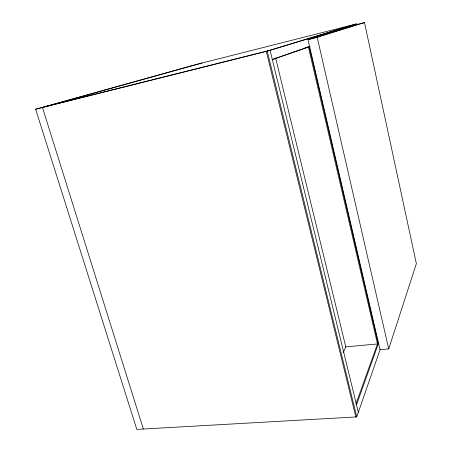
<?xml version="1.0" encoding="UTF-8"?>
<svg xmlns="http://www.w3.org/2000/svg" width="452" height="452" viewBox="0 0 452 452"><rect width="100%" height="100%" fill="white"/><g stroke="black" fill="none" stroke-linecap="round" stroke-linejoin="round"><path stroke-width="0.68" d="M388.72 348.899L416.365 263.64L364.487 22.6L357.385 24.397L308.01 39.68L380.036 349.678L388.72 348.899L317.202 37.369L364.487 22.6M35.635 109.203L267.256 51.144L356.916 23.815L197.134 64.252L35.635 109.203L136.809 429.4L356.758 416.897L380.29 349.046M356.521 404.8L378.748 342.571M355.848 404.19L377.578 343.723M343.221 352.645L345.774 346.876L275.635 58.003M272.036 59.585L308.592 46.912M272.336 59.574L310.078 46.483M356.278 23.973L266.279 51.387L355.843 416.947M202.05 63.009L42.448 107.497L143.357 429.027M308.01 39.68L317.202 37.369M47.245 106.158L270.07 50.285L358.351 412.309M305.01 47.822L309.219 46.776L378.284 343.876L345.249 346.921M267.256 51.144L356.758 416.897M308.394 46.985L377.499 343.944"/></g></svg>
